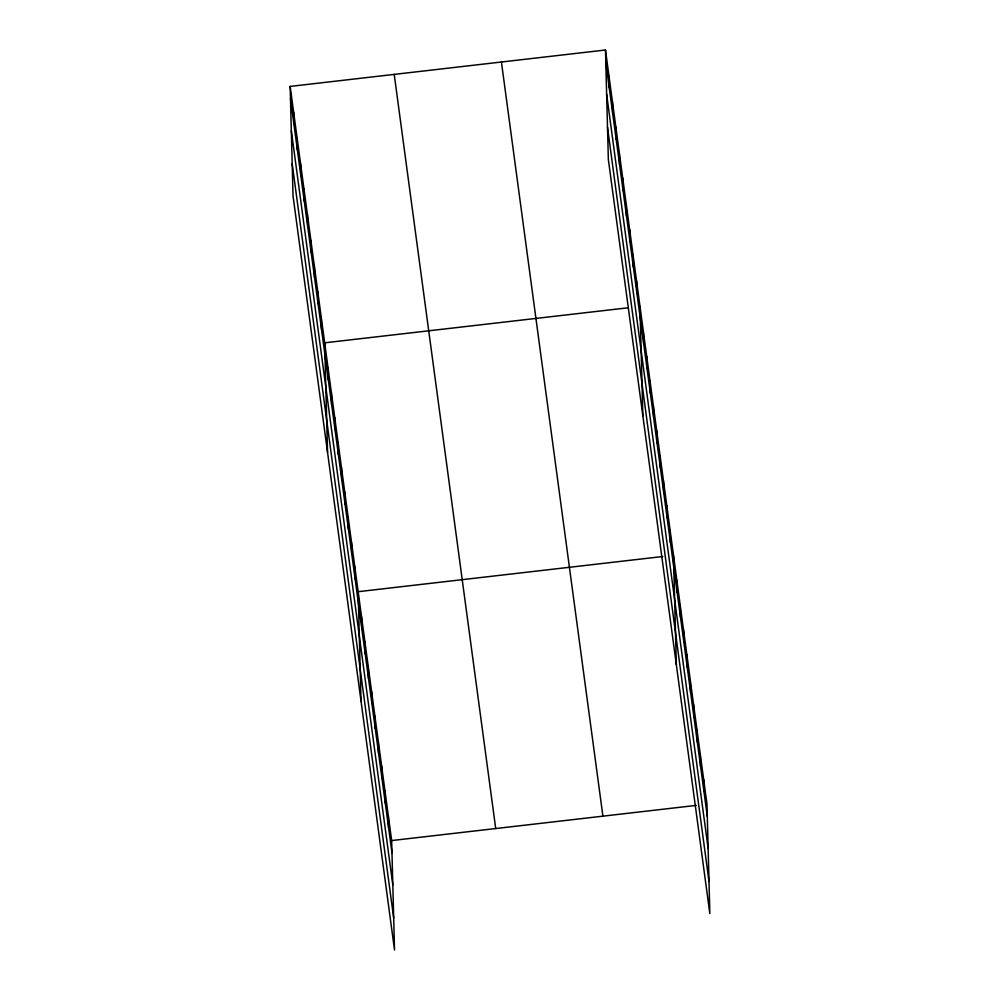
<?xml version="1.0" encoding="UTF-8"?>
<svg xmlns="http://www.w3.org/2000/svg" width="1000" height="1000" viewBox="0 0 1000 1000"><rect width="100%" height="100%" fill="white"/><g stroke="black" fill="none" stroke-linecap="round" stroke-linejoin="round"><path stroke-width="1.5" d="M290.163 86.412L391.65 840.562L394.525 950L293.025 195.85L290.163 86.412L605.475 50L706.975 804.15L709.837 913.587L608.35 159.438L605.475 50M627.75 307.825L324.663 342.825L327.537 452.262M662.775 556.512L358.162 591.688L361.025 701.125M391.65 840.562L696.263 805.387M605.8 62.237L707.3 816.388M606.638 94.312L708.138 848.475M607.513 127.362L709 881.513M501.425 62.013L602.913 816.162M394.212 74.388L495.712 828.55M290.475 98.65L391.975 852.8M291.325 130.725L392.812 884.875M292.188 163.775L393.675 917.925M703.625 779.262L703.95 791.5M700.275 754.375L700.6 766.625M696.925 729.488L697.25 741.737M693.575 704.6L693.9 716.85M690.225 679.712L690.55 691.963M686.875 654.825L687.2 667.075M683.525 629.938L683.85 642.188M680.175 605.05L680.5 617.3M676.825 580.163L677.15 592.413M673.475 555.275L676.35 664.725M670.138 530.4L670.45 542.638M666.787 505.513L667.1 517.75M663.438 480.625L663.75 492.863M660.088 455.737L660.4 467.975M656.737 430.85L657.05 443.088M653.388 405.962L653.713 418.2M650.037 381.075L650.362 393.312M646.688 356.188L647.013 368.425M643.337 331.3L643.662 343.537M639.987 306.413L642.85 415.85M636.538 280.775L636.862 293.012M633.088 255.125L633.413 267.375M629.637 229.488L629.963 241.725M626.188 203.85L626.5 216.088M622.737 178.2L623.05 190.45M619.288 152.562L619.6 164.812M615.837 126.925L616.15 139.162M612.388 101.287L612.7 113.525M608.938 75.638L609.25 87.888M388.3 815.675L388.625 827.913M384.95 790.788L385.275 803.025M381.6 765.9L381.925 778.138M378.25 741.012L378.575 753.25M374.913 716.125L375.225 728.363M371.562 691.237L371.875 703.475M368.212 666.35L368.525 678.587M364.862 641.462L365.175 653.7M361.512 616.575L361.825 628.812M354.812 566.8L355.138 579.05M351.463 541.912L351.788 554.163M348.113 517.025L348.438 529.275M344.762 492.137L345.087 504.387M341.413 467.25L341.737 479.5M338.062 442.362L338.387 454.613M334.712 417.475L335.037 429.725M331.362 392.587L331.688 404.837M328.013 367.713L328.338 379.95M321.213 317.175L321.538 329.425M317.762 291.537L318.087 303.775M314.312 265.9L314.637 278.137M310.863 240.25L311.188 252.5M307.413 214.613L307.738 226.85M303.962 188.975L304.288 201.213M300.512 163.337L300.837 175.575M297.062 137.688L297.387 149.938M293.612 112.05L293.938 124.288"/></g></svg>
